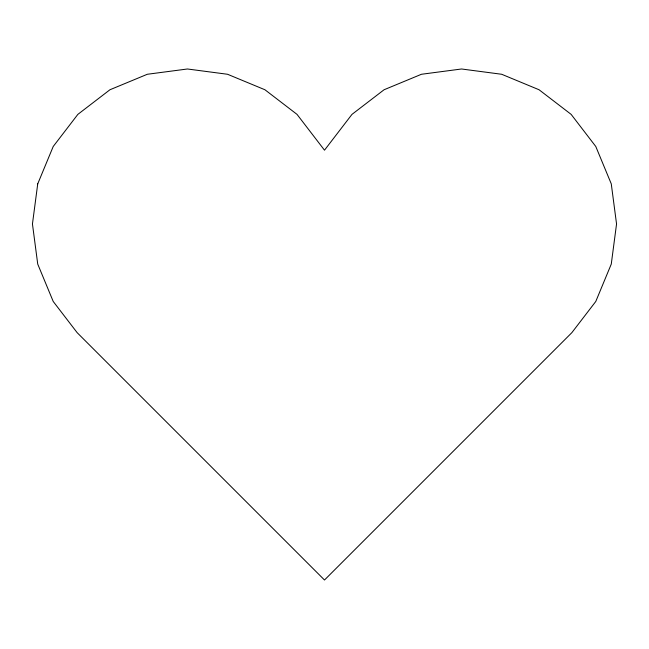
<?xml version="1.0" encoding="UTF-8"?>
<svg xmlns="http://www.w3.org/2000/svg" width="649" height="649" viewBox="0 0 649 649"><rect width="100%" height="100%" fill="white"/><g stroke="black" fill="none" stroke-linecap="round" stroke-linejoin="round"><path stroke-width="0.97" d="M37.731 183.862L32.45 223.978L37.731 264.094L53.218 301.469L77.134 332.637L324.5 580.011L571.866 332.637L595.782 301.469L611.269 264.094L616.55 223.978L611.269 183.862L595.782 146.487L571.152 114.386L539.059 89.757L501.677 74.27L461.561 68.989L421.452 74.27L384.07 89.757L351.969 114.386L324.5 150.187L297.031 114.386L264.93 89.757L227.548 74.27L187.439 68.989L147.323 74.27L109.941 89.757L77.848 114.386L53.218 146.487L37.731 183.862"/></g></svg>
